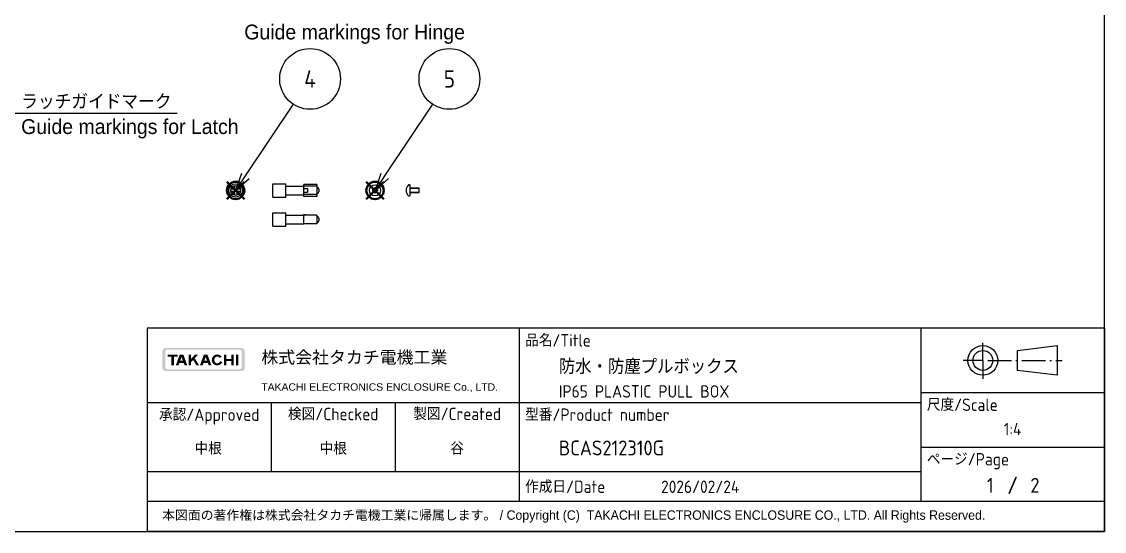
# Model space of a CAD drawing. Header units: millimetres. Extents: x 0 to 3249, y 0 to 1120.
# Drawn here: x 739 to 1612, y 0 to 412 of the extents above; entities that cross this region are included whole.
import ezdxf
from ezdxf.enums import TextEntityAlignment as Align

# ---------------------------------------------------------------- set-up
doc = ezdxf.new("R2010")
doc.units = ezdxf.units.MM
doc.linetypes.add('gen7a', pattern=[6.875, 4.75, -0.875, 0.375, -0.875])
for name, color, linetype in [('7A', 4, 'gen7a'), ('RAHM2', 1, 'Continuous'), ('ｶﾞｲﾄﾞﾏｰｸ', 9, 'Continuous')]:
    doc.layers.add(name, color=color, linetype=linetype)
doc.layers.add('AM_12', color=7, linetype='Continuous', lineweight=50, plot=False)
for name, color, linetype, lineweight in [('AM_5', 3, 'Continuous', 25), ('AM_8', 1, 'Continuous', 25), ('ﾋﾞｽ', 8, 'Continuous', 25)]:
    doc.layers.add(name, color=color, linetype=linetype, lineweight=lineweight)
doc.styles.add('ACISOTS', font='isocp.shx', dxfattribs={"height": 1, "bigfont": 'extfont.shx'})
doc.styles.get("Standard").update_dxf_attribs({"font": 'ISOCP.SHX', "bigfont": 'EXTFONT.SHX'})
doc.styles.add('takachi1', font='MS PGothic.ttf', dxfattribs={"height": 2.5})

# ---------------------------------------------------------------- blocks, each defined once
blk = doc.blocks.new('TK-A3')
blk.add_lwpolyline([(0, 0), (403, 0), (403, 280), (0, 280.0000000000001)], close=True)
blk = doc.blocks.new('A$C0FAF06CF')
at = {"layer": 'AM_8'}
h = blk.add_hatch(color=1, dxfattribs=at)
edge = h.paths.add_edge_path()
edge.add_line((-8.013599999999968, -2.41150000000041), (8.013600000000068, -2.411500000000414))
edge.add_arc((8.013600000000054, -1.773380000000512), 0.6381199999999012, 270, 360)
edge.add_line((8.651719999999955, -1.773380000000512), (8.651719999999967, 1.773379999999486))
edge.add_arc((8.013600000000025, 1.773379999999429), 0.638119999999958, 5.1039e-12, 90.00000000000126)
edge.add_line((8.013599999999997, 2.41149999999939), (-8.013599999999997, 2.411499999999387))
edge.add_arc((-8.013600000000025, 1.773379999999436), 0.638119999999951, 89.99999999999682, 179.9999999999955)
edge.add_line((-8.651719999999983, 1.773379999999486), (-8.651719999999983, -1.773380000000505))
edge.add_arc((-8.013600000000025, -1.773380000000457), 0.638119999999951, 180.0000000000043, 270.0000000000045)
edge = h.paths.add_edge_path(flags=16)
edge.add_line((-7.47193999999996, 2.092439999999486), (7.471940000000017, 2.092439999999479))
edge.add_arc((7.471940000000046, 1.550779999999479), 0.5416600000000003, 7.958078640513122e-13, 90.00000000000148, ccw=False)
edge.add_line((8.013600000000025, 1.550779999999486), (8.013600000000025, -1.550780000000505))
edge.add_arc((7.471940000000017, -1.550780000000502), 0.5416600000000074, 270, 359.99999999999966, ccw=False)
edge.add_line((7.471940000000017, -2.092440000000506), (-7.47193999999996, -2.092440000000513))
edge.add_arc((-7.47193999999996, -1.550780000000505), 0.5416600000000074, 180, 270, ccw=False)
edge.add_line((-8.013599999999968, -1.550780000000505), (-8.013599999999968, 1.550779999999486))
edge.add_arc((-7.47193999999996, 1.550779999999486), 0.5416600000000003, 90, 180, ccw=False)
for points in [[(-5.453699999999969, 0.5935999999994924), (-5.453699999999969, 1.038799999999492), (-7.531299999999987, 1.038799999999492), (-7.531299999999987, 0.5935999999994924), (-6.759619999999983, 0.5935999999994924), (-6.759619999999983, -1.224300000000516), (-6.225379999999972, -1.224300000000516), (-6.225379999999972, 0.5935999999994924)], [(-3.146079999999983, 1.038799999999492), (-3.146079999999983, -1.224300000000516), (-2.671199999999942, -1.224300000000516), (-2.671199999999942, -0.6184186206901412), (-2.193432261217481, -0.1027759420753025), (-1.520149446800417, -1.224300000000516), (-0.9571799999999939, -1.224300000000516), (-1.851807874889658, 0.2659306476478651), (-1.135707252964408, 1.038799999999492), (-1.788279380580377, 1.038799999999492), (-2.671199999999942, 0.085886028951558), (-2.671199999999942, 1.038799999999492)], [(4.304715008555604, 1.038799999999492), (4.304715008555604, -1.224300000000516), (4.775885008555576, -1.224300000000516), (4.775885008555576, -0.315350000000512), (5.829525008555606, -0.315350000000512), (5.829525008555606, -1.224300000000516), (6.300695008555578, -1.224300000000516), (6.300695008555578, 1.038799999999492), (5.829525008555606, 1.038799999999492), (5.829525008555606, 0.1298499999994878), (4.775885008555576, 0.1298499999994878), (4.775885008555576, 1.038799999999492)], [(7.280135008555589, -1.224300000000516), (7.280135008555589, 1.038799999999492), (6.805255008555604, 1.038799999999492), (6.805255008555604, -1.224300000000516)]]:
    blk.add_hatch(color=1, dxfattribs=at).paths.add_polyline_path(points)
h = blk.add_hatch(color=1, dxfattribs=at)
h.paths.add_polyline_path([(-5.264049114754044, -1.224300000000516), (-5.084217508196672, -0.734580000000511), (-4.161102491803262, -0.734580000000511), (-3.981270885245876, -1.224300000000516), (-3.420619999999971, -1.224300000000516), (-4.251659999999958, 1.038799999999492), (-4.993659999999977, 1.038799999999492), (-5.82469999999995, -1.224300000000516)])
h.paths.add_polyline_path([(-4.332759934426206, -0.2671200000005083), (-4.912560065573728, -0.2671200000005083), (-4.622659999999967, 0.5223399999994971)], flags=16)
h = blk.add_hatch(color=1, dxfattribs=at)
h.paths.add_polyline_path([(-0.1961891147540484, -1.224300000000516), (-0.0163575081966769, -0.734580000000511), (0.9067575081967476, -0.734580000000511), (1.086589114754119, -1.224300000000516), (1.64724000000001, -1.224300000000516), (0.8162000000000375, 1.038799999999492), (0.0742000000000189, 1.038799999999492), (-0.7568399999999543, -1.224300000000516)])
h.paths.add_polyline_path([(0.7351000655737892, -0.2671200000005083), (0.1552999344262673, -0.2671200000005083), (0.4452000000000283, 0.5223399999994971)], flags=16)
h = blk.add_hatch(color=1, dxfattribs=at)
edge = h.paths.add_edge_path()
edge.add_ellipse((2.878960000000006, -0.0927500000005264), major_axis=(0, 0.7271600000000495), ratio=0.8673469387754511, start_angle=308.5505407908052, end_angle=246.5820184016549)
edge.add_line((3.469375036740871, -0.3484654247793539), (3.94113500855559, -0.5527900000005097))
edge.add_arc((2.878960000000006, -0.0927500000005122), 1.157520000000026, 38.550540790803325, 336.58201840165333, ccw=False)
edge.add_line((3.784208621486186, 0.6286219454599618), (3.397792961318373, 0.3206961337928842))
blk = doc.blocks.new('TK-仕様書(和英併記)_221115')
for p, q in [((0, 41), (-193, 41)), ((-193, 41), (-193, 0)), ((-118, 41), (-118, 6)), ((-37, 41), (-37, 6)), ((0, 41), (0, 0)), ((-17.5, 36.5), (-9.5, 37.5)), ((-9.5, 37.5), (-9.5, 31.5)), ((-17.5, 32.5), (-17.5, 36.5)), ((-9.5, 31.5), (-17.5, 32.5)), ((-37, 28), (0, 28)), ((-193, 25.99999999999994), (-37, 25.99999999999994)), ((-168.0000000000001, 25.99999999999994), (-168, 12)), ((-143.0000000000001, 25.99999999999994), (-143.0000000000001, 12)), ((-37, 17), (0, 17)), ((-37.00000000000012, 12), (-193, 11.99999999999999)), ((0, 6), (-193, 6)), ((0, 0), (-193, 0))]:
    blk.add_line(p, q)
for radius in [3, 2]:
    blk.add_circle((-24.5, 34.5), radius)
at = {"layer": '7A'}
for p, q in [((-24.5, 34.5), (-24.5, 38.07478664473149)), ((-24.5, 34.5), (-28.5, 34.5)), ((-24.5, 34.5), (-24.5, 30.78991724228479)), ((-23.5, 34.5), (-8.5, 34.5))]:
    blk.add_line(p, q, dxfattribs=at)
at = {"xscale": 0.9599999999999999, "yscale": 0.9599999999999999, "zscale": 0.9599999999999999}
blk.add_blockref('A$C0FAF06CF', (-181.6455717699872, 34.68781725888325), dxfattribs=at)
at = {"attachment_point": 4}
for s, insert, char_height, width in [('{\\fMS PGothic|b0|i0|c128|p50;株式会社タカチ電機工業}', (-170, 35), 2.5, 45.82642997810501), ('{\\fArial|b0|i0|c128|p34;TAKACHI ELECTRONICS ENCLOSURE Co., LTD.}', (-170, 29), 1.5, 47.81805962271846)]:
    blk.add_mtext(s, dxfattribs=dict(at, insert=insert, char_height=char_height, width=width))
at = {"insert": (-190, 3), "char_height": 1.9, "attachment_point": 4}
blk.add_mtext_dynamic_manual_height_columns('{\\fMS PGothic|b0|i0|c128|p50;本図面の著作権は株式会社タカチ電機工業に帰属します。\\fMS PGothic|b0|i0|c0|p50; / Copyright (C)\\~ TAKACHI ELECTRONICS \\fMS PGothic|b0|i0|c128|p50;ENCLOSURE CO., LTD. All Rights Reserved.}', width=170.5389916538464, gutter_width=15, heights=[0], dxfattribs=at)
for tag, height, p in [('品名', 3, (-110, 33.24999999999994)), ('TITLE', 2.5, (-110, 28.24999999999994)), ('型番', 3, (-110, 16.8380177036398))]:
    blk.add_attdef(tag, text='', height=height).set_placement(p, align=Align.MIDDLE_LEFT)
for tag, height, p in [('GEN-TITLE-SCA', 2.5, (-18.5, 20.65051770363984)), ('承認', 2.5, (-180.7195176573868, 16.8380177036398)), ('検図', 2.5, (-155.5000000000001, 16.8380177036398)), ('製図', 2.5, (-130.5000000000001, 16.8380177036398)), ('総ページ数', 3, (-14, 9.29271309525528)), ('部品サイズ', 2.5, (-155.5, 9)), ('GEN-TITLE-DAT', 2.5, (-81.5, 9)), ('ページNO.', 3, (-23, 9.29271309525528))]:
    blk.add_attdef(tag, text='', height=height).set_placement(p, align=Align.MIDDLE)
at = {"layer": 'RAHM2', "char_height": 2.5}
for s, insert, width, attachment_point in [('品名/Title', (-116.8002551371314, 39.80103540727967), 90, 1), ('尺度/Scale', (-35.80025513713144, 26.80103540727967), 20, 1), ('承認/Approved', (-180.5000000000001, 24.8010354072796), 22.21535073038012, 2), ('検図/Checked', (-155.5, 24.92584712714764), 19.85268515870859, 2), ('製図/Created', (-130.5, 24.95800561859733), 19.44564691649168, 2), ('型番/Product number', (-116.8002551371314, 24.80103540727962), 90, 1), ('ページ/Page', (-35.80025513713144, 15.80103540727967), 20, 1), ('作成日/Date', (-116.8002551371314, 9), 17.84866863742184, 4)]:
    blk.add_mtext(s, dxfattribs=dict(at, insert=insert, width=width, attachment_point=attachment_point))
at = {"layer": 'RAHM2', "color": 0, "insert": (-18.5, 9.29271309525528), "char_height": 3.5, "width": 4.469919821818734, "attachment_point": 5}
blk.add_mtext('/', dxfattribs=at)
blk = doc.blocks.new('*S152')
at = {"layer": 'AM_12', "color": 4}
for p, q in [((904.2999999999969, 268.2585088647921), (918.2999999999969, 282.2585088647922)), ((904.2999999999969, 282.2585088647922), (918.2999999999969, 268.2585088647921))]:
    blk.add_line(p, q, dxfattribs=at)
blk.add_circle((911.2999999999969, 275.2585088647921), 7, dxfattribs=at)
blk = doc.blocks.new('*S153')
at = {"layer": 'AM_12', "color": 4}
for p, q in [((1016.701362407528, 268.2585850114218), (1030.701362407528, 282.2585850114218)), ((1016.701362407528, 282.2585850114218), (1030.701362407528, 268.2585850114218))]:
    blk.add_line(p, q, dxfattribs=at)
blk.add_circle((1023.701362407528, 275.2585850114218), 7.000000000000113, dxfattribs=at)
blk = doc.blocks.new('*S156')
at = {"layer": 'ｶﾞｲﾄﾞﾏｰｸ', "color": 3}
for p, q in [((731.3000000000028, 337.2585850113822), (706.9815162964641, 299.2609526182608)), ((864.0666666666694, 337.2585850113822), (731.3000000000028, 337.2585850113822))]:
    blk.add_line(p, q, dxfattribs=at)
at = {"layer": 'ｶﾞｲﾄﾞﾏｰｸ', "color": 3, "linetype": 'Continuous'}
for p, q in [((705.6231488999304, 300.1303077152907), (700.3781087133184, 288.9431278334114)), ((706.9815162964641, 299.2609526182608), (700.3781087133184, 288.9431278334114)), ((700.3781087133184, 288.9431278334114), (708.3398836929981, 298.3915975212309))]:
    blk.add_line(p, q, dxfattribs=at)
at = {"layer": 'ｶﾞｲﾄﾞﾏｰｸ', "color": 2, "insert": (738.3000000000028, 340.7585850113822), "char_height": 12.25, "attachment_point": 7, "style": 'ACISOTS'}
blk.add_mtext('ラッチガイドマーク', dxfattribs=at)
blk = doc.blocks.new('*S169')
at = {"layer": 'AM_5', "color": 3}
blk.add_line((957.7098531528188, 344.8733474932235), (919.0657981983877, 286.907216018029), dxfattribs=at)
at = {"layer": 'AM_5', "color": 3, "linetype": 'Continuous'}
for p, q in [((915.9445365521307, 288.9880553549913), (911.2999999999969, 275.2585088647923)), ((919.0657981983877, 286.907216018029), (911.2999999999969, 275.2585088647923)), ((911.2999999999969, 275.2585088647923), (922.1870598446448, 284.8263766810667))]:
    blk.add_line(p, q, dxfattribs=at)
at = {"layer": 'AM_5', "color": 3}
blk.add_circle((971.3000000000027, 365.2585850113878), 24.5, dxfattribs=at)
at = {"layer": 'AM_5', "color": 7, "insert": (971.3000000000027, 365.2585850113878), "char_height": 14, "attachment_point": 5, "style": 'ACISOTS'}
blk.add_mtext('4', dxfattribs=at)
blk = doc.blocks.new('*S170')
at = {"layer": 'AM_5', "color": 3}
blk.add_line((1070.111207600007, 344.873352800113), (1031.467165154683, 286.9072891321504), dxfattribs=at)
at = {"layer": 'AM_5', "color": 3, "linetype": 'Continuous'}
for p, q in [((1028.345904320985, 288.9881296879504), (1023.701362407528, 275.2585850114219)), ((1031.467165154683, 286.9072891321504), (1023.701362407528, 275.2585850114219)), ((1023.701362407528, 275.2585850114219), (1034.588425988382, 284.8264485763504))]:
    blk.add_line(p, q, dxfattribs=at)
at = {"layer": 'AM_5', "color": 3}
blk.add_circle((1083.701362407528, 365.2585850113878), 24.5, dxfattribs=at)
at = {"layer": 'AM_5', "color": 7, "insert": (1083.701362407528, 365.2585850113878), "char_height": 14, "attachment_point": 5, "style": 'ACISOTS'}
blk.add_mtext('5', dxfattribs=at)

msp = doc.modelspace()

# ---------------------------------------------------------------- linework, layer by layer
at = {"layer": 'ﾋﾞｽ'}
for p, q in [((941.2999999999971, 269.8085850114217), (941.2999999999971, 280.7085850114219)), ((941.2999999999971, 280.7085850114219), (951.799999999997, 280.7085850114219)), ((951.799999999997, 269.8085850114217), (951.799999999997, 280.7085850114219)), ((966.2999999999971, 270.3585850114217), (966.2999999999971, 280.1585850114219)), ((976.799999999997, 280.1585850114219), (966.2999999999971, 280.1585850114219)), ((976.799999999997, 280.1585850114219), (976.799999999997, 270.3585850114217)), ((1051.744218568951, 279.7585850114218), (1050.744218568951, 279.7585850114218)), ((1051.744218568951, 279.7585850114218), (1051.744218568951, 270.7585850114218)), ((910.399999999997, 276.1585850114221), (907.402564946016, 276.1585850114217)), ((910.399999999997, 274.3585850114219), (907.402564946016, 274.3585850114219)), ((910.399999999997, 279.1560200654027), (910.3999999999972, 276.1585850114221)), ((910.399999999997, 274.3585850114219), (910.399999999997, 271.3611499574407)), ((912.1999999999969, 279.1560200654029), (912.1999999999969, 276.1585850114224)), ((915.1974350539779, 276.1585850114226), (912.1999999999969, 276.1585850114224)), ((912.1999999999969, 274.3585850114219), (912.1999999999969, 271.361149957441)), ((915.1974350539779, 274.3585850114219), (912.1999999999969, 274.3585850114219)), ((951.799999999997, 278.7085850114219), (966.2999999999971, 278.7085850114219)), ((951.799999999997, 271.8085850114217), (966.2999999999971, 271.8085850114217)), ((976.799999999997, 278.5827390391408), (966.2999999999971, 278.5827390391408)), ((966.2999999999971, 276.7585835039052), (969.2999999999971, 276.7585835039052)), ((966.2999999999971, 273.7585835039052), (969.2999999999971, 273.7585835039052)), ((976.799999999997, 271.9344309837028), (966.2999999999971, 271.9344309837028)), ((969.2999999999971, 276.7585835039052), (969.2999999999971, 273.7585835039052)), ((976.799999999997, 277.8585850114217), (976.799999999997, 277.8585850114217)), ((976.799999999997, 272.6585850114219), (976.799999999997, 272.6585850114219)), ((978.2999999999971, 276.3585850114217), (978.2999999999971, 274.1585850114219)), ((1021.701362407528, 275.7085850114219), (1021.701362407528, 274.8085850114218)), ((1022.251362407528, 275.7085850114219), (1021.701362407528, 275.7085850114219)), ((1022.251362407528, 274.8085850114218), (1021.701362407528, 274.8085850114218)), ((1024.151362407528, 277.2585850114218), (1023.251362407528, 277.2585850114218)), ((1023.251362407528, 276.7085850114219), (1023.251362407528, 277.2585850114218)), ((1023.251362407528, 273.8085850114218), (1023.251362407528, 273.2585850114218)), ((1023.251362407528, 273.2585850114218), (1024.151362407528, 273.2585850114218)), ((1024.151362407528, 276.7085850114219), (1024.151362407528, 277.2585850114218)), ((1024.151362407528, 273.8085850114218), (1024.151362407528, 273.2585850114218)), ((1025.701362407529, 275.7085850114219), (1025.151362407528, 275.7085850114219)), ((1025.701362407529, 274.8085850114218), (1025.151362407528, 274.8085850114218)), ((1025.701362407528, 275.7085850114219), (1025.701362407528, 274.8085850114218)), ((1050.744218568951, 270.7585850114218), (1051.744218568951, 270.7585850114218)), ((1059.244218568951, 277.2085850114219), (1051.744218568951, 277.2085850114219)), ((1059.244218568951, 276.8085850114218), (1051.744218568951, 276.8085850114218)), ((1059.244218568951, 273.7085850114219), (1051.744218568951, 273.7085850114219)), ((1059.244218568951, 273.3085850114218), (1051.744218568951, 273.3085850114218)), ((1059.244218568951, 273.3085850114218), (1059.244218568951, 277.2085850114219)), ((941.2999999999971, 269.8085850114217), (951.799999999997, 269.8085850114217)), ((976.799999999997, 270.3585850114217), (966.2999999999971, 270.3585850114217)), ((941.2999999999971, 246.3585850114217), (941.2999999999971, 257.2585850114218)), ((941.2999999999971, 257.2585850114218), (951.799999999997, 257.2585850114218)), ((951.799999999997, 246.3585850114217), (951.799999999997, 257.2585850114218)), ((951.799999999997, 255.2585850114218), (966.2999999999971, 255.2585850114218)), ((966.2999999999971, 247.9085850114219), (966.2999999999971, 255.7085850114216)), ((969.2999999999971, 255.4085850114219), (966.2999999999971, 255.7085850114216)), ((976.799999999997, 255.4085850114219), (966.2999999999971, 255.4085850114219)), ((976.799999999997, 255.4085850114219), (976.7999999999968, 248.2085850114216)), ((976.799999999997, 254.4085850114219), (976.799999999997, 254.4085850114219)), ((941.2999999999971, 246.3585850114217), (951.799999999997, 246.3585850114217)), ((951.799999999997, 248.3585850114217), (966.2999999999971, 248.3585850114217)), ((976.799999999997, 248.2085850114216), (966.2999999999971, 248.2085850114216)), ((969.2999999999971, 248.2085850114216), (966.2999999999971, 247.9085850114219)), ((976.799999999997, 249.2085850114216), (976.799999999997, 249.2085850114216)), ((978.2999999999971, 252.9085850114219), (978.2999999999971, 250.7085850114216))]:
    msp.add_line(p, q, dxfattribs=at)
for centre, radius in [((911.2999999999971, 275.2585850114218), 5.45), ((1023.701362407528, 275.2585850114218), 4.5), ((911.2999999999971, 275.2585850114218), 4)]:
    msp.add_circle(centre, radius, dxfattribs=at)
for centre, radius, start, end in [((1054.806718568951, 275.2585850114218), 6.062500000000055, 132.075022050839, 227.924977949161), ((976.799999999997, 276.3585850114217), 1.5, 0, 90), ((976.799999999997, 274.1585850114219), 1.5, 270, 0), ((1022.251362407528, 276.7085850114219), 1, 270, 0), ((1022.251362407528, 273.8085850114218), 1, 0, 90), ((1025.151362407528, 276.7085850114219), 1, 180, 270), ((1025.151362407528, 273.8085850114218), 1, 90, 180), ((976.799999999997, 252.9085850114219), 1.5, 0, 90), ((976.799999999997, 250.7085850114216), 1.5, 270, 0)]:
    msp.add_arc(centre, radius, start, end, dxfattribs=at)

# ---------------------------------------------------------------- block references
at = {"lineweight": 0, "xscale": 4, "yscale": 4, "zscale": 4}
msp.add_blockref('TK-A3', (0, 0), dxfattribs=at)
msp.add_blockref('TK-仕様書(和英併記)_221115', (1612, 0), dxfattribs=at).add_auto_attribs({'検図': '中根', '製図': '谷', '承認': '中根', '品名': '防水・防塵プルボックス', '型番': 'BCAS212310G', 'TITLE': 'IP65 PLASTIC PULL BOX', 'GEN-TITLE-DAT': '2026/02/24', 'GEN-TITLE-SCA': '1:4', 'ページNO.': '1', '総ページ数': '2'})
at = {"layer": 'AM_12'}
for name in ['*S152', '*S153']:
    msp.add_blockref(name, (0, 0), dxfattribs=at)
at = {"layer": 'AM_5'}
for name in ['*S169', '*S170']:
    msp.add_blockref(name, (0, 0), dxfattribs=at)
at = {"layer": 'ｶﾞｲﾄﾞﾏｰｸ', "color": 0}
msp.add_blockref('*S156', (0, 0), dxfattribs=at)

# ---------------------------------------------------------------- texts
at = {"layer": 'ｶﾞｲﾄﾞﾏｰｸ', "color": 2, "char_height": 12, "attachment_point": 1, "style": 'takachi1'}
for s, width, insert in [('Guide markings for Hinge', 184.3133544317879, (918.2577258685307, 409.1478213055343)), ('Guide markings for Latch', 188.4936207238261, (738.2678437211616, 332.7814411568288))]:
    msp.add_mtext_dynamic_manual_height_columns(s, width=width, gutter_width=12.5, heights=[0], dxfattribs=dict(at, insert=insert))

doc.saveas('drawing.dxf')
